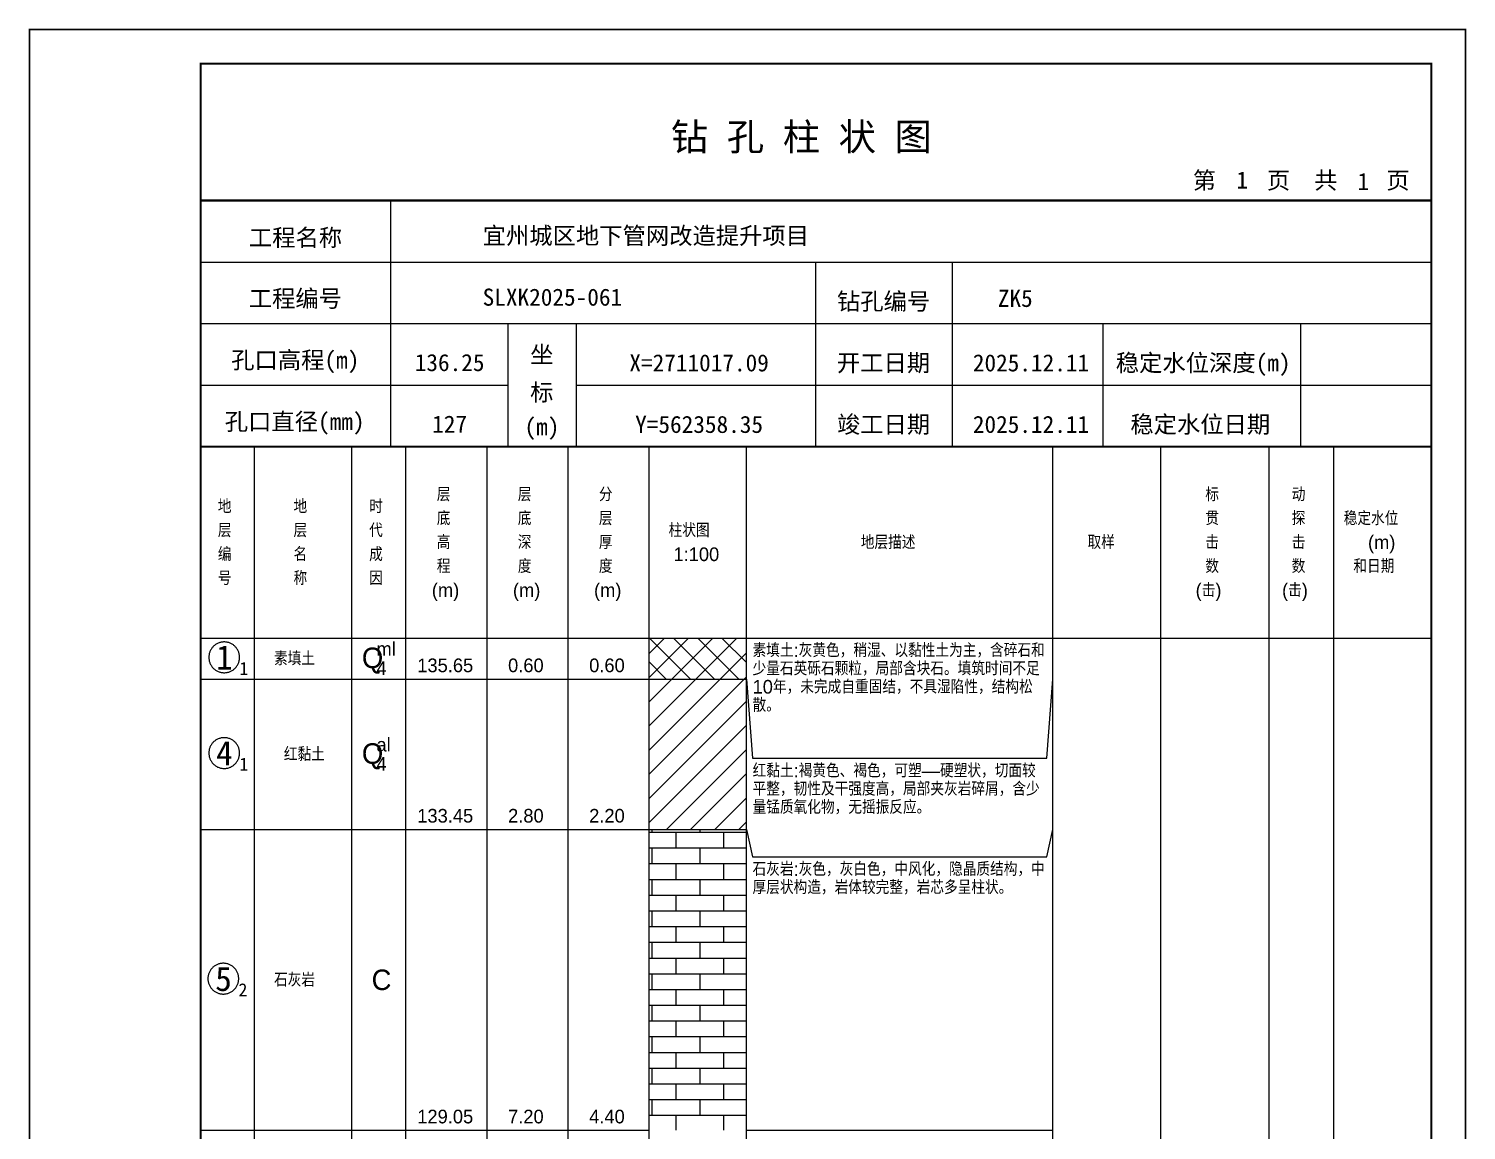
# Model space of a CAD drawing. Header units: millimetres. Extents: x 12489 to 89920, y 4630 to 4927.
# Drawn here: x 39329.3 to 39539.6, y 4765.7 to 4926.8 of the extents above; entities that cross this region are included whole.
import ezdxf
from ezdxf.enums import TextEntityAlignment as Align

# ---------------------------------------------------------------- set-up
doc = ezdxf.new("R2010")
doc.units = ezdxf.units.MM
doc.layers.add('ZZT_TC', color=7, linetype='Continuous')
doc.styles.add('成果图图块', font='', dxfattribs={"height": 2.5})
doc.styles.add('成果图模板', font='')
doc.styles.add('成果图模板标题', font='simhei.ttf')
doc.styles.add('成果图表体', font='Comfont.shx', dxfattribs={"height": 2, "bigfont": 'Hztxt12a.shx'})
doc.styles.get('成果图图块').set_extended_font_data('FangSong_GB2312')
doc.styles.get('成果图模板').set_extended_font_data('FangSong_GB2312')

# ---------------------------------------------------------------- blocks, each defined once
blk = doc.blocks.new('DCBH-1-1-1208', base_point=(0.3, -0.11))
at = {"layer": 'ZZT_TC', "color": 7}
blk.add_polyline3d([(-0.19, 2.31, 0), (-0.3, 2.31, 0), (-0.41, 2.3, 0), (-0.52, 2.29, 0), (-0.63, 2.27, 0), (-0.73, 2.24, 0), (-0.84, 2.21, 0), (-0.95, 2.18, 0), (-1.05, 2.14, 0), (-1.15, 2.09, 0), (-1.25, 2.04, 0), (-1.35, 1.99, 0), (-1.44, 1.93, 0), (-1.53, 1.87, 0), (-1.62, 1.8, 0), (-1.7, 1.73, 0), (-1.78, 1.65, 0), (-1.86, 1.57, 0), (-1.93, 1.49, 0), (-2, 1.4, 0), (-2.06, 1.31, 0), (-2.12, 1.22, 0), (-2.17, 1.12, 0), (-2.22, 1.02, 0), (-2.27, 0.92, 0), (-2.31, 0.82, 0), (-2.34, 0.71, 0), (-2.37, 0.61, 0), (-2.4, 0.5, 0), (-2.41, 0.39, 0), (-2.43, 0.28, 0), (-2.44, 0.17, 0), (-2.44, 0.06, 0), (-2.44, -0.05, 0), (-2.43, -0.16, 0), (-2.41, -0.27, 0), (-2.4, -0.38, 0), (-2.37, -0.49, 0), (-2.34, -0.6, 0), (-2.31, -0.7, 0), (-2.27, -0.8, 0), (-2.22, -0.9, 0), (-2.17, -1, 0), (-2.12, -1.1, 0), (-2.06, -1.19, 0), (-2, -1.28, 0), (-1.93, -1.37, 0), (-1.86, -1.45, 0), (-1.78, -1.53, 0), (-1.7, -1.61, 0), (-1.62, -1.68, 0), (-1.53, -1.75, 0), (-1.44, -1.81, 0), (-1.35, -1.87, 0), (-1.25, -1.93, 0), (-1.15, -1.98, 0), (-1.05, -2.02, 0), (-0.95, -2.06, 0), (-0.84, -2.1, 0), (-0.73, -2.13, 0), (-0.63, -2.15, 0), (-0.52, -2.17, 0), (-0.41, -2.18, 0), (-0.3, -2.19, 0), (-0.19, -2.19, 0), (-0.08, -2.19, 0), (0.03, -2.18, 0), (0.14, -2.17, 0), (0.25, -2.15, 0), (0.36, -2.13, 0), (0.47, -2.1, 0), (0.57, -2.06, 0), (0.67, -2.02, 0), (0.77, -1.98, 0), (0.87, -1.93, 0), (0.97, -1.87, 0), (1.06, -1.81, 0), (1.15, -1.75, 0), (1.24, -1.68, 0), (1.32, -1.61, 0), (1.4, -1.53, 0), (1.48, -1.45, 0), (1.55, -1.37, 0), (1.62, -1.28, 0), (1.68, -1.19, 0), (1.74, -1.1, 0), (1.8, -1, 0), (1.85, -0.9, 0), (1.89, -0.8, 0), (1.93, -0.7, 0), (1.97, -0.6, 0), (2, -0.49, 0), (2.02, -0.38, 0), (2.04, -0.27, 0), (2.05, -0.16, 0), (2.06, -0.05, 0), (2.06, 0.06, 0), (2.06, 0.17, 0), (2.05, 0.28, 0), (2.04, 0.39, 0), (2.02, 0.5, 0), (2, 0.61, 0), (1.97, 0.71, 0), (1.93, 0.82, 0), (1.89, 0.92, 0), (1.85, 1.02, 0), (1.8, 1.12, 0), (1.74, 1.22, 0), (1.68, 1.31, 0), (1.62, 1.4, 0), (1.55, 1.49, 0), (1.48, 1.57, 0), (1.4, 1.65, 0), (1.32, 1.73, 0), (1.24, 1.8, 0), (1.15, 1.87, 0), (1.06, 1.93, 0), (0.97, 1.99, 0), (0.87, 2.04, 0), (0.77, 2.09, 0), (0.67, 2.14, 0), (0.57, 2.18, 0), (0.47, 2.21, 0), (0.36, 2.24, 0), (0.25, 2.27, 0), (0.14, 2.29, 0), (0.03, 2.3, 0), (-0.08, 2.31, 0), (-0.19, 2.31, 0)], dxfattribs=at)
at = {"style": '成果图图块'}
blk.add_text('1', height=3.57, dxfattribs=at).set_placement((-0.16, -1.74), align=Align.CENTER)
blk.add_text('1', height=1.91, dxfattribs=at).set_placement((2.03, -2.53))
blk = doc.blocks.new('DCBH-1-1-1209', base_point=(0.3, -0.11))
at = {"layer": 'ZZT_TC', "color": 7}
blk.add_polyline3d([(-0.19, 2.31, 0), (-0.3, 2.31, 0), (-0.41, 2.3, 0), (-0.52, 2.29, 0), (-0.63, 2.27, 0), (-0.73, 2.24, 0), (-0.84, 2.21, 0), (-0.95, 2.18, 0), (-1.05, 2.14, 0), (-1.15, 2.09, 0), (-1.25, 2.04, 0), (-1.35, 1.99, 0), (-1.44, 1.93, 0), (-1.53, 1.87, 0), (-1.62, 1.8, 0), (-1.7, 1.73, 0), (-1.78, 1.65, 0), (-1.86, 1.57, 0), (-1.93, 1.49, 0), (-2, 1.4, 0), (-2.06, 1.31, 0), (-2.12, 1.22, 0), (-2.17, 1.12, 0), (-2.22, 1.02, 0), (-2.27, 0.92, 0), (-2.31, 0.82, 0), (-2.34, 0.71, 0), (-2.37, 0.61, 0), (-2.4, 0.5, 0), (-2.41, 0.39, 0), (-2.43, 0.28, 0), (-2.44, 0.17, 0), (-2.44, 0.06, 0), (-2.44, -0.05, 0), (-2.43, -0.16, 0), (-2.41, -0.27, 0), (-2.4, -0.38, 0), (-2.37, -0.49, 0), (-2.34, -0.6, 0), (-2.31, -0.7, 0), (-2.27, -0.8, 0), (-2.22, -0.9, 0), (-2.17, -1, 0), (-2.12, -1.1, 0), (-2.06, -1.19, 0), (-2, -1.28, 0), (-1.93, -1.37, 0), (-1.86, -1.45, 0), (-1.78, -1.53, 0), (-1.7, -1.61, 0), (-1.62, -1.68, 0), (-1.53, -1.75, 0), (-1.44, -1.81, 0), (-1.35, -1.87, 0), (-1.25, -1.93, 0), (-1.15, -1.98, 0), (-1.05, -2.02, 0), (-0.95, -2.06, 0), (-0.84, -2.1, 0), (-0.73, -2.13, 0), (-0.63, -2.15, 0), (-0.52, -2.17, 0), (-0.41, -2.18, 0), (-0.3, -2.19, 0), (-0.19, -2.19, 0), (-0.08, -2.19, 0), (0.03, -2.18, 0), (0.14, -2.17, 0), (0.25, -2.15, 0), (0.36, -2.13, 0), (0.47, -2.1, 0), (0.57, -2.06, 0), (0.67, -2.02, 0), (0.77, -1.98, 0), (0.87, -1.93, 0), (0.97, -1.87, 0), (1.06, -1.81, 0), (1.15, -1.75, 0), (1.24, -1.68, 0), (1.32, -1.61, 0), (1.4, -1.53, 0), (1.48, -1.45, 0), (1.55, -1.37, 0), (1.62, -1.28, 0), (1.68, -1.19, 0), (1.74, -1.1, 0), (1.8, -1, 0), (1.85, -0.9, 0), (1.89, -0.8, 0), (1.93, -0.7, 0), (1.97, -0.6, 0), (2, -0.49, 0), (2.02, -0.38, 0), (2.04, -0.27, 0), (2.05, -0.16, 0), (2.06, -0.05, 0), (2.06, 0.06, 0), (2.06, 0.17, 0), (2.05, 0.28, 0), (2.04, 0.39, 0), (2.02, 0.5, 0), (2, 0.61, 0), (1.97, 0.71, 0), (1.93, 0.82, 0), (1.89, 0.92, 0), (1.85, 1.02, 0), (1.8, 1.12, 0), (1.74, 1.22, 0), (1.68, 1.31, 0), (1.62, 1.4, 0), (1.55, 1.49, 0), (1.48, 1.57, 0), (1.4, 1.65, 0), (1.32, 1.73, 0), (1.24, 1.8, 0), (1.15, 1.87, 0), (1.06, 1.93, 0), (0.97, 1.99, 0), (0.87, 2.04, 0), (0.77, 2.09, 0), (0.67, 2.14, 0), (0.57, 2.18, 0), (0.47, 2.21, 0), (0.36, 2.24, 0), (0.25, 2.27, 0), (0.14, 2.29, 0), (0.03, 2.3, 0), (-0.08, 2.31, 0), (-0.19, 2.31, 0)], dxfattribs=at)
at = {"style": '成果图图块'}
blk.add_text('4', height=3.57, dxfattribs=at).set_placement((-0.16, -1.74), align=Align.CENTER)
blk.add_text('1', height=1.91, dxfattribs=at).set_placement((2.03, -2.53))
blk = doc.blocks.new('DCBH-1-1-1210', base_point=(0.43, -0.11))
at = {"layer": 'ZZT_TC', "color": 7}
blk.add_polyline3d([(-0.19, 2.31, 0), (-0.3, 2.31, 0), (-0.41, 2.3, 0), (-0.52, 2.29, 0), (-0.63, 2.27, 0), (-0.73, 2.24, 0), (-0.84, 2.21, 0), (-0.95, 2.18, 0), (-1.05, 2.14, 0), (-1.15, 2.09, 0), (-1.25, 2.04, 0), (-1.35, 1.99, 0), (-1.44, 1.93, 0), (-1.53, 1.87, 0), (-1.62, 1.8, 0), (-1.7, 1.73, 0), (-1.78, 1.65, 0), (-1.86, 1.57, 0), (-1.93, 1.49, 0), (-2, 1.4, 0), (-2.06, 1.31, 0), (-2.12, 1.22, 0), (-2.17, 1.12, 0), (-2.22, 1.02, 0), (-2.27, 0.92, 0), (-2.31, 0.82, 0), (-2.34, 0.71, 0), (-2.37, 0.61, 0), (-2.4, 0.5, 0), (-2.41, 0.39, 0), (-2.43, 0.28, 0), (-2.44, 0.17, 0), (-2.44, 0.06, 0), (-2.44, -0.05, 0), (-2.43, -0.16, 0), (-2.41, -0.27, 0), (-2.4, -0.38, 0), (-2.37, -0.49, 0), (-2.34, -0.6, 0), (-2.31, -0.7, 0), (-2.27, -0.8, 0), (-2.22, -0.9, 0), (-2.17, -1, 0), (-2.12, -1.1, 0), (-2.06, -1.19, 0), (-2, -1.28, 0), (-1.93, -1.37, 0), (-1.86, -1.45, 0), (-1.78, -1.53, 0), (-1.7, -1.61, 0), (-1.62, -1.68, 0), (-1.53, -1.75, 0), (-1.44, -1.81, 0), (-1.35, -1.87, 0), (-1.25, -1.93, 0), (-1.15, -1.98, 0), (-1.05, -2.02, 0), (-0.95, -2.06, 0), (-0.84, -2.1, 0), (-0.73, -2.13, 0), (-0.63, -2.15, 0), (-0.52, -2.17, 0), (-0.41, -2.18, 0), (-0.3, -2.19, 0), (-0.19, -2.19, 0), (-0.08, -2.19, 0), (0.03, -2.18, 0), (0.14, -2.17, 0), (0.25, -2.15, 0), (0.36, -2.13, 0), (0.47, -2.1, 0), (0.57, -2.06, 0), (0.67, -2.02, 0), (0.77, -1.98, 0), (0.87, -1.93, 0), (0.97, -1.87, 0), (1.06, -1.81, 0), (1.15, -1.75, 0), (1.24, -1.68, 0), (1.32, -1.61, 0), (1.4, -1.53, 0), (1.48, -1.45, 0), (1.55, -1.37, 0), (1.62, -1.28, 0), (1.68, -1.19, 0), (1.74, -1.1, 0), (1.8, -1, 0), (1.85, -0.9, 0), (1.89, -0.8, 0), (1.93, -0.7, 0), (1.97, -0.6, 0), (2, -0.49, 0), (2.02, -0.38, 0), (2.04, -0.27, 0), (2.05, -0.16, 0), (2.06, -0.05, 0), (2.06, 0.06, 0), (2.06, 0.17, 0), (2.05, 0.28, 0), (2.04, 0.39, 0), (2.02, 0.5, 0), (2, 0.61, 0), (1.97, 0.71, 0), (1.93, 0.82, 0), (1.89, 0.92, 0), (1.85, 1.02, 0), (1.8, 1.12, 0), (1.74, 1.22, 0), (1.68, 1.31, 0), (1.62, 1.4, 0), (1.55, 1.49, 0), (1.48, 1.57, 0), (1.4, 1.65, 0), (1.32, 1.73, 0), (1.24, 1.8, 0), (1.15, 1.87, 0), (1.06, 1.93, 0), (0.97, 1.99, 0), (0.87, 2.04, 0), (0.77, 2.09, 0), (0.67, 2.14, 0), (0.57, 2.18, 0), (0.47, 2.21, 0), (0.36, 2.24, 0), (0.25, 2.27, 0), (0.14, 2.29, 0), (0.03, 2.3, 0), (-0.08, 2.31, 0), (-0.19, 2.31, 0)], dxfattribs=at)
at = {"style": '成果图图块'}
blk.add_text('5', height=3.57, dxfattribs=at).set_placement((-0.16, -1.74), align=Align.CENTER)
blk.add_text('2', height=1.91, dxfattribs=at).set_placement((2.03, -2.53))
blk = doc.blocks.new('钻孔柱状图路桥昇龙制图梁世成校核莫家里.dwg123', base_point=(25, 236))
for p, q in [((52.82, 236), (52.82, 272)), ((25, 263), (205, 263)), ((115, 236), (115, 263)), ((135, 236), (135, 263)), ((25, 254), (205, 254)), ((70, 236), (70, 254)), ((80, 236), (80, 254)), ((157, 236), (157, 254)), ((185.95, 236), (185.95, 254)), ((25, 245), (70, 245)), ((80, 245), (205, 245))]:
    blk.add_line(p, q)
for points, const_width in [([(0, 0), (210, 0), (210, 297), (0, 297)], 0.25), ([(25, 5), (205, 5), (205, 292), (25, 292)], 0.3)]:
    blk.add_lwpolyline(points, close=True, dxfattribs=dict(const_width=const_width))
at = {"const_width": 0.3}
for points in [[(25, 272), (205, 272)], [(25, 236), (205, 236)]]:
    blk.add_lwpolyline(points, dxfattribs=at)
for s, height, style, p in [('钻 孔 柱 状 图', 4, '成果图模板标题', (93.8, 279.31)), ('第', 2.5, '成果图模板', (170.12, 273.7)), ('页', 2.5, '成果图模板', (180.96, 273.7)), ('共', 2.5, '成果图模板', (187.88, 273.7)), ('页', 2.5, '成果图模板', (198.44, 273.7)), ('工程名称', 2.5, '成果图模板', (32.07, 265.32)), ('宜州城区地下管网改造提升项目', 2.5, '成果图模板', (66.26, 265.61)), ('工程编号', 2.5, '成果图模板', (32.05, 256.41)), ('SLXK2025-061', 2.5, '成果图模板', (66.26, 256.61)), ('钻孔编号', 2.5, '成果图模板', (118.08, 256)), ('ZK5', 2.5, '成果图模板', (141.61, 256.43)), ('孔口高程(m)', 2.5, '成果图模板', (29.48, 247.41)), ('坐', 2.5, '成果图模板', (73.21, 248.24)), ('开工日期', 2.5, '成果图模板', (118.08, 247)), ('稳定水位深度(m)', 2.5, '成果图模板', (158.86, 247)), ('标', 2.5, '成果图模板', (73.21, 242.7)), ('孔口直径(mm)', 2.5, '成果图模板', (28.54, 238.41)), ('(m) ', 2.5, '成果图模板', (72.38, 237.65)), ('竣工日期', 2.5, '成果图模板', (118.08, 238)), ('稳定水位日期', 2.5, '成果图模板', (160.99, 238))]:
    blk.add_text(s, height=height, dxfattribs=dict(style=style)).set_placement(p)
at = {"style": '成果图模板'}
for s, p in [('1', (177.35, 273.74)), ('1', (195.08, 273.53)), ('136.25', (61.43, 247.04)), ('X=2711017.09', (97.92, 247)), ('2025.12.11', (146.46, 247)), ('127', (61.43, 238.04)), ('Y=562358.35', (97.92, 238)), ('2025.12.11', (146.46, 238))]:
    blk.add_text(s, height=2.5, dxfattribs=at).set_placement(p, align=Align.CENTER)

msp = doc.modelspace()

# ---------------------------------------------------------------- hatches: boundary and pattern name
at = {"linetype": 'Continuous'}
h = msp.add_hatch(dxfattribs=at)
h.set_pattern_fill('GKSTT', scale=0.5, style=0, pattern_type=2)
h.set_pattern_definition([(45, (0, 0), (-1.76776695, 1.76776695), []), (135, (0, 0), (-1.76776695, -1.76776695), [])])
h.paths.add_polyline_path([(39420.06, 4831.71), (39434.29, 4831.71), (39434.29, 4837.71), (39420.06, 4837.71)])
h = msp.add_hatch(dxfattribs=at)
h.set_pattern_fill('GKNXT', scale=0.5, style=0, pattern_type=2)
h.set_pattern_definition([(45, (0, 0), (-1.76776695, 1.76776695), [])])
h.paths.add_polyline_path([(39420.06, 4809.71), (39434.29, 4809.71), (39434.29, 4831.71), (39420.06, 4831.71)])
h = msp.add_hatch(dxfattribs=at)
h.set_pattern_fill('GKSHY', scale=0.5, style=0, pattern_type=2)
h.set_pattern_definition([(0, (0, 0), (0, 2.3), []), (90, (0, 0), (-3.5, 2.3), [2.3, -2.3])])
h.paths.add_polyline_path([(39420.06, 4765.71), (39434.29, 4765.71), (39434.29, 4809.71), (39420.06, 4809.71)])

# ---------------------------------------------------------------- linework, layer by layer
at = {"color": 0}
for p, q in [((39354.45, 4837.71), (39362.35, 4837.71)), ((39354.45, 4831.71), (39354.45, 4837.71)), ((39362.35, 4831.71), (39362.35, 4837.71)), ((39354.45, 4831.71), (39362.35, 4831.71)), ((39354.45, 4831.71), (39362.35, 4831.71)), ((39354.45, 4809.71), (39354.45, 4831.71)), ((39362.35, 4809.71), (39362.35, 4831.71)), ((39354.45, 4809.71), (39362.35, 4809.71)), ((39354.45, 4809.71), (39362.35, 4809.71)), ((39354.45, 4765.71), (39354.45, 4809.71)), ((39362.35, 4765.71), (39362.35, 4809.71)), ((39354.45, 4765.71), (39362.35, 4765.71))]:
    msp.add_line(p, q, dxfattribs=at)
for points in [[(39354.45, 4865.71), (39362.35, 4865.71)], [(39354.45, 4837.71), (39354.45, 4865.71)], [(39362.35, 4837.71), (39362.35, 4865.71)], [(39362.35, 4865.71), (39376.58, 4865.71)], [(39362.35, 4837.71), (39362.35, 4865.71)], [(39376.58, 4837.71), (39376.58, 4865.71)], [(39376.58, 4865.71), (39384.49, 4865.71)], [(39376.58, 4837.71), (39376.58, 4865.71)], [(39384.49, 4837.71), (39384.49, 4865.71)], [(39384.49, 4865.71), (39396.35, 4865.71)], [(39384.49, 4837.71), (39384.49, 4865.71)], [(39396.35, 4837.71), (39396.35, 4865.71)], [(39396.35, 4865.71), (39408.2, 4865.71)], [(39396.35, 4837.71), (39396.35, 4865.71)], [(39408.2, 4837.71), (39408.2, 4865.71)], [(39408.2, 4865.71), (39420.06, 4865.71)], [(39408.2, 4837.71), (39408.2, 4865.71)], [(39420.06, 4837.71), (39420.06, 4865.71)], [(39420.06, 4865.71), (39434.29, 4865.71)], [(39420.06, 4837.71), (39420.06, 4865.71)], [(39434.29, 4837.71), (39434.29, 4865.71)], [(39434.29, 4865.71), (39479.11, 4865.71)], [(39434.29, 4837.71), (39434.29, 4865.71)], [(39479.11, 4837.71), (39479.11, 4865.71)], [(39479.11, 4865.71), (39494.92, 4865.71)], [(39479.11, 4837.71), (39479.11, 4865.71)], [(39494.92, 4837.71), (39494.92, 4865.71)], [(39494.92, 4865.71), (39510.73, 4865.71)], [(39494.92, 4837.71), (39494.92, 4865.71)], [(39510.73, 4837.71), (39510.73, 4865.71)], [(39510.73, 4865.71), (39520.22, 4865.71)], [(39510.73, 4837.71), (39510.73, 4865.71)], [(39520.22, 4837.71), (39520.22, 4865.71)], [(39520.22, 4865.71), (39534.45, 4865.71)], [(39520.22, 4837.71), (39520.22, 4865.71)], [(39534.45, 4837.71), (39534.45, 4865.71)], [(39354.45, 4837.71), (39362.35, 4837.71)], [(39354.45, 4643.71), (39354.45, 4837.71)], [(39354.45, 4837.71), (39362.35, 4837.71)], [(39362.35, 4643.71), (39362.35, 4837.71)], [(39362.35, 4837.71), (39376.58, 4837.71)], [(39362.35, 4643.71), (39362.35, 4837.71)], [(39362.35, 4837.71), (39376.58, 4837.71)], [(39362.35, 4837.71), (39376.58, 4837.71)], [(39362.35, 4831.71), (39362.35, 4837.71)], [(39376.58, 4643.71), (39376.58, 4837.71)], [(39376.58, 4831.71), (39376.58, 4837.71)], [(39376.58, 4837.71), (39384.49, 4837.71)], [(39376.58, 4643.71), (39376.58, 4837.71)], [(39376.58, 4837.71), (39384.49, 4837.71)], [(39376.58, 4837.71), (39384.49, 4837.71)], [(39376.58, 4831.71), (39376.58, 4837.71)], [(39384.49, 4643.71), (39384.49, 4837.71)], [(39384.49, 4831.71), (39384.49, 4837.71)], [(39384.49, 4837.71), (39396.35, 4837.71)], [(39384.49, 4643.71), (39384.49, 4837.71)], [(39384.49, 4837.71), (39396.35, 4837.71)], [(39384.49, 4837.71), (39396.35, 4837.71)], [(39384.49, 4831.71), (39384.49, 4837.71)], [(39396.35, 4643.71), (39396.35, 4837.71)], [(39396.35, 4831.71), (39396.35, 4837.71)], [(39396.35, 4837.71), (39408.2, 4837.71)], [(39396.35, 4643.71), (39396.35, 4837.71)], [(39396.35, 4837.71), (39408.2, 4837.71)], [(39396.35, 4837.71), (39408.2, 4837.71)], [(39396.35, 4831.71), (39396.35, 4837.71)], [(39408.2, 4643.71), (39408.2, 4837.71)], [(39408.2, 4831.71), (39408.2, 4837.71)], [(39408.2, 4837.71), (39420.06, 4837.71)], [(39408.2, 4643.71), (39408.2, 4837.71)], [(39408.2, 4837.71), (39420.06, 4837.71)], [(39408.2, 4837.71), (39420.06, 4837.71)], [(39408.2, 4831.71), (39408.2, 4837.71)], [(39420.06, 4643.71), (39420.06, 4837.71)], [(39420.06, 4831.71), (39420.06, 4837.71)], [(39420.06, 4837.71), (39434.29, 4837.71)], [(39420.06, 4643.71), (39420.06, 4837.71)], [(39420.06, 4837.71), (39434.29, 4837.71)], [(39434.29, 4643.71), (39434.29, 4837.71)], [(39434.29, 4837.71), (39479.11, 4837.71)], [(39434.29, 4643.71), (39434.29, 4837.71)], [(39434.29, 4837.71), (39479.11, 4837.71)], [(39434.29, 4831.71), (39434.29, 4837.71)], [(39479.11, 4643.71), (39479.11, 4837.71)], [(39479.11, 4831.71), (39479.11, 4837.71)], [(39479.11, 4837.71), (39494.92, 4837.71)], [(39479.11, 4643.71), (39479.11, 4837.71)], [(39479.11, 4837.71), (39494.92, 4837.71)], [(39494.92, 4643.71), (39494.92, 4837.71)], [(39494.92, 4837.71), (39510.73, 4837.71)], [(39494.92, 4643.71), (39494.92, 4837.71)], [(39494.92, 4837.71), (39510.73, 4837.71)], [(39510.73, 4643.71), (39510.73, 4837.71)], [(39510.73, 4837.71), (39520.22, 4837.71)], [(39510.73, 4643.71), (39510.73, 4837.71)], [(39510.73, 4837.71), (39520.22, 4837.71)], [(39520.22, 4643.71), (39520.22, 4837.71)], [(39520.22, 4837.71), (39534.45, 4837.71)], [(39520.22, 4643.71), (39520.22, 4837.71)], [(39520.22, 4837.71), (39534.45, 4837.71)], [(39534.45, 4643.71), (39534.45, 4837.71)], [(39362.35, 4831.71), (39376.58, 4831.71)], [(39362.35, 4831.71), (39376.58, 4831.71)], [(39362.35, 4809.71), (39362.35, 4831.71)], [(39376.58, 4809.71), (39376.58, 4831.71)], [(39376.58, 4831.71), (39384.49, 4831.71)], [(39376.58, 4831.71), (39384.49, 4831.71)], [(39376.58, 4809.71), (39376.58, 4831.71)], [(39384.49, 4809.71), (39384.49, 4831.71)], [(39384.49, 4831.71), (39396.35, 4831.71)], [(39384.49, 4831.71), (39396.35, 4831.71)], [(39384.49, 4809.71), (39384.49, 4831.71)], [(39396.35, 4809.71), (39396.35, 4831.71)], [(39396.35, 4831.71), (39408.2, 4831.71)], [(39396.35, 4831.71), (39408.2, 4831.71)], [(39396.35, 4809.71), (39396.35, 4831.71)], [(39408.2, 4809.71), (39408.2, 4831.71)], [(39408.2, 4831.71), (39420.06, 4831.71)], [(39408.2, 4831.71), (39420.06, 4831.71)], [(39408.2, 4809.71), (39408.2, 4831.71)], [(39420.06, 4809.71), (39420.06, 4831.71)], [(39434.29, 4831.71), (39435.19, 4820.11)], [(39434.29, 4809.71), (39434.29, 4831.71)], [(39478.22, 4820.11), (39479.11, 4831.71)], [(39479.11, 4809.71), (39479.11, 4831.71)], [(39435.19, 4820.11), (39478.22, 4820.11)], [(39362.35, 4809.71), (39376.58, 4809.71)], [(39362.35, 4809.71), (39376.58, 4809.71)], [(39362.35, 4765.71), (39362.35, 4809.71)], [(39376.58, 4765.71), (39376.58, 4809.71)], [(39376.58, 4809.71), (39384.49, 4809.71)], [(39376.58, 4809.71), (39384.49, 4809.71)], [(39376.58, 4765.71), (39376.58, 4809.71)], [(39384.49, 4765.71), (39384.49, 4809.71)], [(39384.49, 4809.71), (39396.35, 4809.71)], [(39384.49, 4809.71), (39396.35, 4809.71)], [(39384.49, 4765.71), (39384.49, 4809.71)], [(39396.35, 4765.71), (39396.35, 4809.71)], [(39396.35, 4809.71), (39408.2, 4809.71)], [(39396.35, 4809.71), (39408.2, 4809.71)], [(39396.35, 4765.71), (39396.35, 4809.71)], [(39408.2, 4765.71), (39408.2, 4809.71)], [(39408.2, 4809.71), (39420.06, 4809.71)], [(39408.2, 4809.71), (39420.06, 4809.71)], [(39408.2, 4765.71), (39408.2, 4809.71)], [(39420.06, 4765.71), (39420.06, 4809.71)], [(39434.29, 4809.71), (39435.19, 4805.71)], [(39434.29, 4765.71), (39434.29, 4809.71)], [(39478.22, 4805.71), (39479.11, 4809.71)], [(39479.11, 4765.71), (39479.11, 4809.71)], [(39435.19, 4805.71), (39478.22, 4805.71)], [(39362.35, 4765.71), (39376.58, 4765.71)], [(39376.58, 4765.71), (39384.49, 4765.71)], [(39384.49, 4765.71), (39396.35, 4765.71)], [(39396.35, 4765.71), (39408.2, 4765.71)], [(39408.2, 4765.71), (39420.06, 4765.71)], [(39434.29, 4765.71), (39479.11, 4765.71)]]:
    msp.add_lwpolyline(points, dxfattribs=at)
at = {"color": 7, "flags": 128}
for points in [[(39420.06, 4831.71), (39434.29, 4831.71)], [(39420.06, 4809.71), (39434.29, 4809.71)]]:
    msp.add_lwpolyline(points, dxfattribs=at)

# ---------------------------------------------------------------- block references
for name, p in [('钻孔柱状图路桥昇龙制图梁世成校核莫家里.dwg123', (39354.45, 4865.71)), ('DCBH-1-1-1208', (39358.4, 4834.71)), ('DCBH-1-1-1209', (39358.4, 4820.71)), ('DCBH-1-1-1210', (39358.4, 4787.71))]:
    msp.add_blockref(name, p)

# ---------------------------------------------------------------- texts
at = {"color": 0, "style": '成果图表体'}
for s, height, p in [('层', 2, (39389, 4857.71)), ('层', 2, (39400.85, 4857.71)), ('分', 2, (39412.71, 4857.71)), ('标', 2, (39501.41, 4857.71)), ('动', 2, (39514.05, 4857.71)), ('地', 2, (39356.98, 4855.96)), ('地', 2, (39368.05, 4855.96)), ('时', 2, (39379.11, 4855.96)), ('底', 2, (39389, 4854.21)), ('底', 2, (39400.85, 4854.21)), ('层', 2, (39412.71, 4854.21)), ('贯', 2, (39501.41, 4854.21)), ('探', 2, (39514.05, 4854.21)), ('稳定水位', 2, (39521.65, 4854.21)), ('层', 2, (39356.98, 4852.46)), ('层', 2, (39368.05, 4852.46)), ('代', 2, (39379.11, 4852.46)), ('高', 2, (39389, 4850.71)), ('深', 2, (39400.85, 4850.71)), ('厚', 2, (39412.71, 4850.71)), ('柱状图', 2, (39422.91, 4852.46)), ('地层描述', 2, (39451.02, 4850.71)), ('取样', 2, (39484.18, 4850.71)), ('击', 2, (39501.41, 4850.71)), ('击', 2, (39514.05, 4850.71)), ('(m)', 2, (39525.2, 4850.71)), ('编', 2, (39356.98, 4848.96)), ('名', 2, (39368.05, 4848.96)), ('成', 2, (39379.11, 4848.96)), ('1:100', 2, (39423.62, 4848.96)), ('程', 2, (39389, 4847.21)), ('度', 2, (39400.85, 4847.21)), ('度', 2, (39412.71, 4847.21)), ('数', 2, (39501.41, 4847.21)), ('数', 2, (39514.05, 4847.21)), ('和日期', 2, (39523.07, 4847.21)), ('号', 2, (39356.98, 4845.46)), ('称', 2, (39368.05, 4845.46)), ('因', 2, (39379.11, 4845.46)), ('(m)', 2, (39388.28, 4843.71)), ('(m)', 2, (39400.14, 4843.71)), ('(m)', 2, (39412, 4843.71)), ('(击)', 2, (39499.99, 4843.71)), ('(击)', 2, (39512.63, 4843.71)), ('素填土', 2, (39365.2, 4833.71)), ('Q', 3, (39378.05, 4833.31)), ('ml', 2, (39380.18, 4835.11)), ('4', 2, (39380.18, 4832.31)), ('135.65', 2, (39386.15, 4832.71)), ('0.60', 2, (39399.43, 4832.71)), ('0.60', 2, (39411.29, 4832.71)), ('al', 2, (39380.18, 4821.11)), ('红黏土', 2, (39366.63, 4819.71)), ('Q', 3, (39378.05, 4819.31)), ('4', 2, (39380.18, 4818.31)), ('133.45', 2, (39386.15, 4810.71)), ('2.80', 2, (39399.43, 4810.71)), ('2.20', 2, (39411.29, 4810.71)), ('石灰岩', 2, (39365.2, 4786.71)), ('C', 3, (39379.47, 4786.21)), ('129.05', 2, (39386.15, 4766.71)), ('7.20', 2, (39399.43, 4766.71)), ('4.40', 2, (39411.29, 4766.71))]:
    msp.add_text(s, height=height, dxfattribs=at).set_placement(p)
at = {"color": 0, "char_height": 2, "width": 43.0292, "attachment_point": 1, "line_spacing_factor": 0.8, "style": '成果图表体'}
for s, insert in [('素填土:灰黄色，稍湿、以黏性土为主，含碎石和少量石英砾石颗粒，局部含块石。填筑时间不足10年，未完成自重固结，不具湿陷性，结构松散。', (39435.19, 4836.91)), ('红黏土:褐黄色、褐色，可塑—硬塑状，切面较平整，韧性及干强度高，局部夹灰岩碎屑，含少量锰质氧化物，无摇振反应。', (39435.19, 4819.31)), ('石灰岩:灰色，灰白色，中风化，隐晶质结构，中厚层状构造，岩体较完整，岩芯多呈柱状。', (39435.19, 4804.91))]:
    msp.add_mtext(s, dxfattribs=dict(at, insert=insert))

doc.saveas('drawing.dxf')
